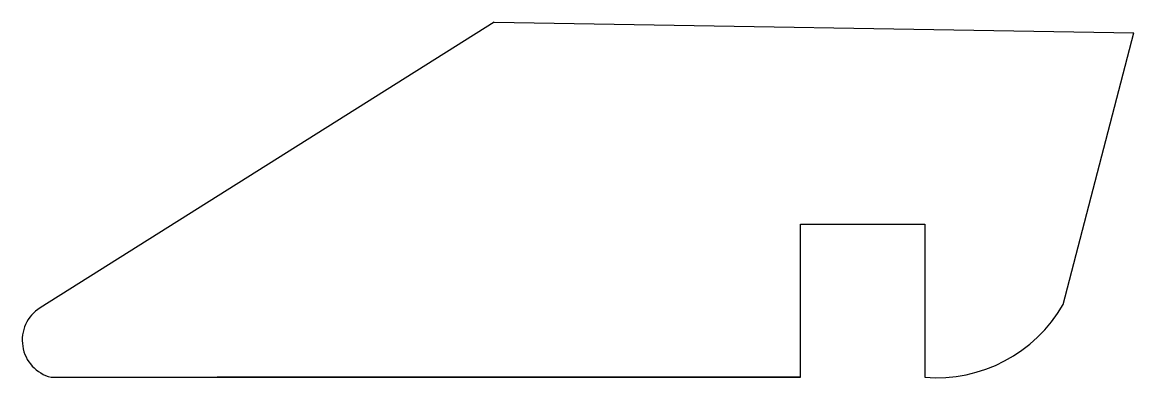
# Model space of a CAD drawing. Header units: millimetres. Extents: x 4.2 to 33.2, y -8.8 to 0.5.
import ezdxf

# ---------------------------------------------------------------- set-up
doc = ezdxf.new("R2010")
doc.units = ezdxf.units.MM
doc.layers.add('Corte exterior', color=1, linetype='Continuous', true_color=0xff0000)

msp = doc.modelspace()

# ---------------------------------------------------------------- linework, layer by layer
at = {"layer": 'Corte exterior'}
for p, q in [((16.511, 0.452), (4.65, -7.011)), ((16.511, 0.452), (33.229, 0.174)), ((31.383, -6.928), (33.229, 0.174)), ((24.522, -4.827), (27.772, -4.827)), ((24.522, -8.827), (24.522, -4.827)), ((27.772, -4.827), (27.772, -8.827)), ((4.935, -8.827), (24.522, -8.827)), ((24.522, -8.827), (9.272, -8.827))]:
    msp.add_line(p, q, dxfattribs=at)
for centre, radius, start, end in [((28.073, -5.016), 3.822, 265.4848, 329.9925), ((5.182, -7.858), 1, 122.1796, 255.6962)]:
    msp.add_arc(centre, radius, start, end, dxfattribs=at)

doc.saveas('drawing.dxf')
